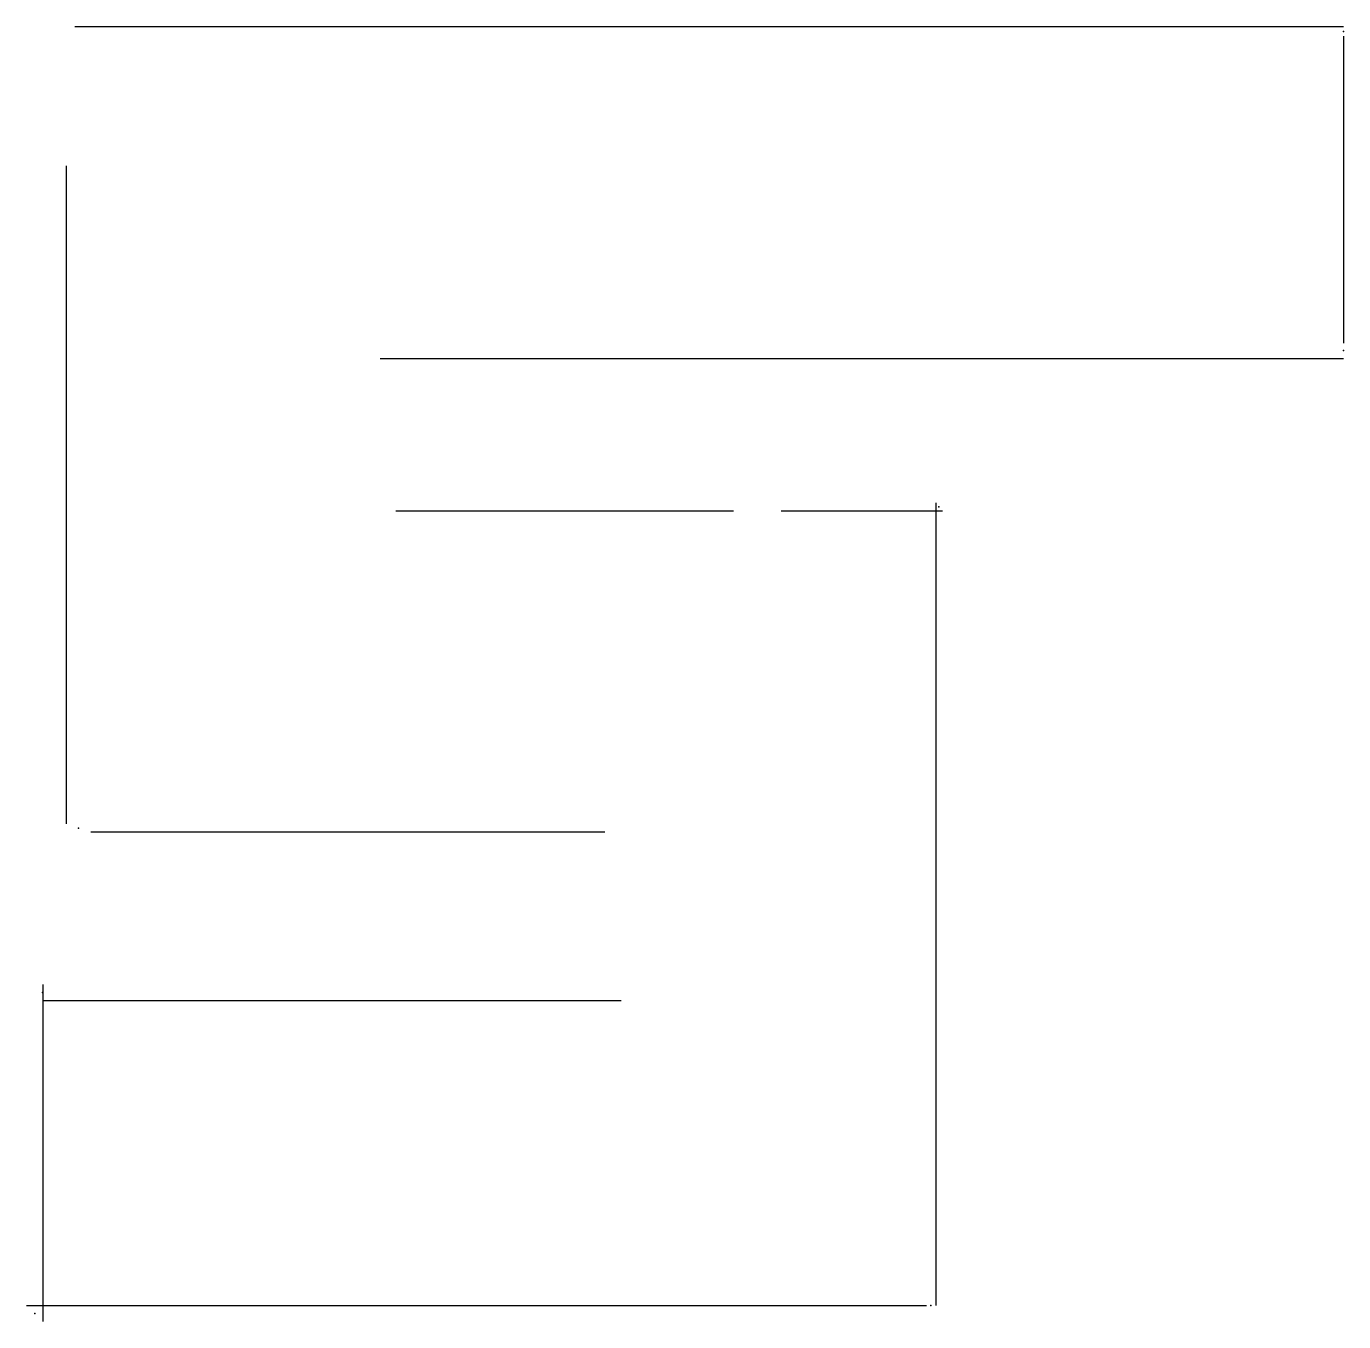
# Model space of a CAD drawing. Header units: metres. Extents: x -0.75 to 3.35, y -0.5 to 3.53.
import ezdxf

# ---------------------------------------------------------------- set-up
doc = ezdxf.new("R2010")
doc.units = ezdxf.units.M

msp = doc.modelspace()

# ---------------------------------------------------------------- linework, layer by layer
at = {"layer": 'ESQUINAS'}
for p in [(3.35, 3.518), (3.35, 2.524), (2.09, 2.038), (-0.589, 1.037), (-0.701, 0.525), (2.065, -0.45), (-0.725, -0.475)]:
    msp.add_point(p, dxfattribs=at)
at = {"layer": 'MUROS'}
for p, q in [((-0.6, 3.534), (3.35, 3.534)), ((3.35, 3.503), (3.35, 2.547)), ((-0.627, 3.1), (-0.627, 1.05)), ((0.35, 2.5), (3.35, 2.5)), ((0.399, 2.025), (1.451, 2.025)), ((1.599, 2.025), (2.101, 2.025)), ((2.08, 2.05), (2.08, -0.45)), ((-0.55, 1.025), (1.05, 1.025)), ((-0.7, 0.55), (-0.7, -0.5)), ((-0.701, 0.5), (1.101, 0.5)), ((-0.751, -0.45), (2.051, -0.45))]:
    msp.add_line(p, q, dxfattribs=at)

doc.saveas('drawing.dxf')
